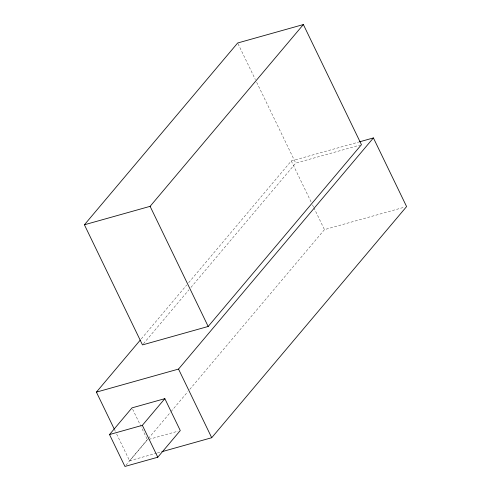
<?xml version="1.0" encoding="UTF-8"?>
<svg xmlns="http://www.w3.org/2000/svg" width="491" height="491" viewBox="0 0 491 491"><rect width="100%" height="100%" fill="white"/><g stroke="black" fill="none" stroke-linecap="round" stroke-linejoin="round"><path stroke-width="0.37" stroke-dasharray="2.46 1.84" d="M141.298 338.876L186.684 285.044M188.661 282.699L291.28 160.98L358.743 142.046M143.47 343.737L188.955 289.788M190.931 287.444L295.742 163.122L359.971 145.091M116.643 434.001L129.587 460.773L147.84 439.126M148.331 438.537L170.537 412.207M171.028 411.618L187.801 391.726M189.778 389.381L324.459 229.628L404.388 207.19M125.911 465.29L147.417 439.776L141.181 426.882M148.877 439.371L178.08 431.172M129.587 460.773L156.715 453.162M157.451 452.954L161.116 451.923M238.006 43.687L255.357 79.585M256.695 82.347L295.742 163.122M291.28 160.98L311.19 202.169M312.515 204.913L313.51 206.975M313.841 207.662L324.459 229.628M132.65 409.23L140.856 426.2M114.655 429.883L115.317 431.258"/><path stroke-width="0.74" d="M84.409 224.78L237.669 42.993L303.37 24.55L361.444 144.679L208.184 326.466L142.482 344.909L84.409 224.78L150.111 206.337L303.37 24.55M114.323 429.202L96.402 392.131L140.309 340.048M109.511 434.547L131.993 407.874L164.847 398.655L180.271 430.558L157.783 457.225L124.935 466.45L109.511 434.547L142.359 425.323L164.847 398.655M96.402 392.131L178.528 369.079L373.406 137.928L406.591 206.576L211.713 437.72L161.852 451.72M359.473 141.838L373.406 137.928M150.111 206.337L208.184 326.466M178.528 369.079L211.713 437.72M142.359 425.323L157.783 457.225"/></g></svg>
